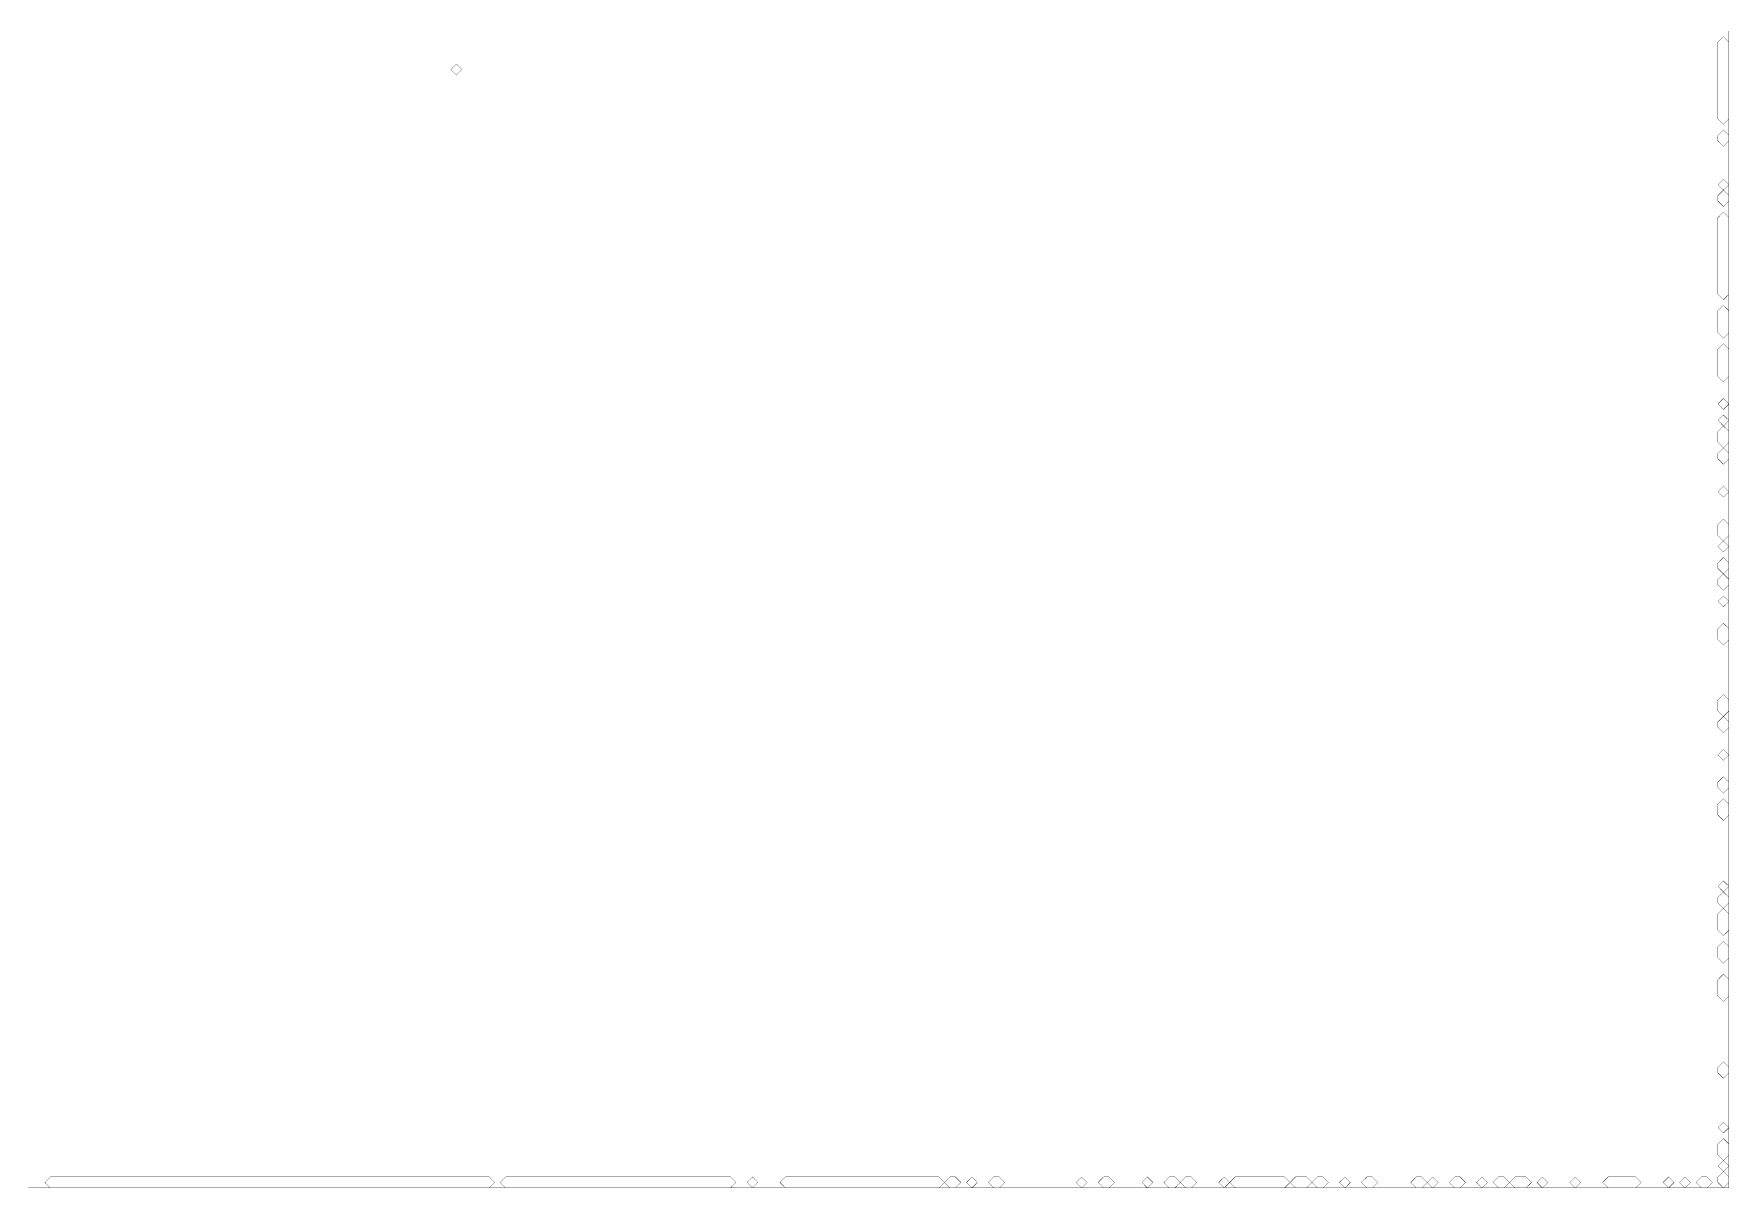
# Model space of a CAD drawing. Header units: metres. Extents: x 0 to 5075, y -5075 to 0.
# Drawn here: x 2006 to 5075, y -5075 to -2984 of the extents above; entities that cross this region are included whole.
import ezdxf

# ---------------------------------------------------------------- set-up
doc = ezdxf.new("R2010")
doc.units = ezdxf.units.M
doc.layers.add('substrate', color=5, linetype='Continuous')

msp = doc.modelspace()

# ---------------------------------------------------------------- linework, layer by layer
at = {"layer": 'substrate', "const_width": 0.5}
msp.add_lwpolyline([(1996.3, -5075.1), (2006.2, -5075.1), (2016.1, -5075.1), (2026.1, -5075.1), (2036, -5075.1), (2045.9, -5075.1), (2055.8, -5075.1), (2065.8, -5075.1), (2075.7, -5075.1), (2085.6, -5075.1), (2095.6, -5075.1), (2105.5, -5075.1), (2115.4, -5075.1), (2125.4, -5075.1), (2135.3, -5075.1), (2145.2, -5075.1), (2155.2, -5075.1), (2165.1, -5075.1), (2175, -5075.1), (2185, -5075.1), (2194.9, -5075.1), (2204.8, -5075.1), (2214.8, -5075.1), (2224.7, -5075.1), (2234.6, -5075.1), (2244.6, -5075.1), (2254.5, -5075.1), (2264.4, -5075.1), (2274.3, -5075.1), (2284.3, -5075.1), (2294.2, -5075.1), (2304.1, -5075.1), (2314.1, -5075.1), (2324, -5075.1), (2333.9, -5075.1), (2343.9, -5075.1), (2353.8, -5075.1), (2363.7, -5075.1), (2373.7, -5075.1), (2383.6, -5075.1), (2393.5, -5075.1), (2403.5, -5075.1), (2413.4, -5075.1), (2423.3, -5075.1), (2433.3, -5075.1), (2443.2, -5075.1), (2453.1, -5075.1), (2463, -5075.1), (2473, -5075.1), (2482.9, -5075.1), (2492.8, -5075.1), (2502.8, -5075.1), (2512.7, -5075.1), (2522.6, -5075.1), (2532.6, -5075.1), (2542.5, -5075.1), (2552.4, -5075.1), (2562.4, -5075.1), (2572.3, -5075.1), (2582.2, -5075.1), (2592.2, -5075.1), (2602.1, -5075.1), (2612, -5075.1), (2622, -5075.1), (2631.9, -5075.1), (2641.8, -5075.1), (2651.7, -5075.1), (2661.7, -5075.1), (2671.6, -5075.1), (2681.5, -5075.1), (2691.5, -5075.1), (2701.4, -5075.1), (2711.3, -5075.1), (2721.3, -5075.1), (2731.2, -5075.1), (2741.1, -5075.1), (2751.1, -5075.1), (2761, -5075.1), (2770.9, -5075.1), (2780.9, -5075.1), (2790.8, -5075.1), (2800.7, -5075.1), (2810.7, -5075.1), (2820.6, -5075.1), (2830.5, -5075.1), (2840.4, -5075.1), (2850.4, -5075.1), (2860.3, -5075.1), (2870.2, -5075.1), (2880.2, -5075.1), (2890.1, -5075.1), (2900, -5075.1), (2910, -5075.1), (2919.9, -5075.1), (2929.8, -5075.1), (2939.8, -5075.1), (2949.7, -5075.1), (2959.6, -5075.1), (2969.6, -5075.1), (2979.5, -5075.1), (2989.4, -5075.1), (2999.4, -5075.1), (3009.3, -5075.1), (3019.2, -5075.1), (3029.2, -5075.1), (3039.1, -5075.1), (3049, -5075.1), (3058.9, -5075.1), (3068.9, -5075.1), (3078.8, -5075.1), (3088.7, -5075.1), (3098.7, -5075.1), (3108.6, -5075.1), (3118.5, -5075.1), (3128.5, -5075.1), (3138.4, -5075.1), (3148.3, -5075.1), (3158.3, -5075.1), (3168.2, -5075.1), (3178.1, -5075.1), (3188.1, -5075.1), (3198, -5075.1), (3207.9, -5075.1), (3217.9, -5075.1), (3227.8, -5075.1), (3237.7, -5075.1), (3247.6, -5075.1), (3257.6, -5075.1), (3267.5, -5075.1), (3277.4, -5075.1), (3287.4, -5075.1), (3297.3, -5075.1), (3307.2, -5075.1), (3317.2, -5075.1), (3327.1, -5075.1), (3337, -5075.1), (3347, -5075.1), (3356.9, -5075.1), (3366.8, -5075.1), (3376.8, -5075.1), (3386.7, -5075.1), (3396.6, -5075.1), (3406.6, -5075.1), (3416.5, -5075.1), (3426.4, -5075.1), (3436.3, -5075.1), (3446.3, -5075.1), (3456.2, -5075.1), (3466.1, -5075.1), (3476.1, -5075.1), (3486, -5075.1), (3495.9, -5075.1), (3505.9, -5075.1), (3515.8, -5075.1), (3525.7, -5075.1), (3535.7, -5075.1), (3545.6, -5075.1), (3555.5, -5075.1), (3565.5, -5075.1), (3575.4, -5075.1), (3585.3, -5075.1), (3595.3, -5075.1), (3605.2, -5075.1), (3615.1, -5075.1), (3625, -5075.1), (3635, -5075.1), (3644.9, -5075.1), (3654.8, -5075.1), (3664.8, -5075.1), (3674.7, -5075.1), (3684.6, -5075.1), (3694.6, -5075.1), (3704.5, -5075.1), (3714.4, -5075.1), (3724.4, -5075.1), (3734.3, -5075.1), (3744.2, -5075.1), (3754.2, -5075.1), (3764.1, -5075.1), (3774, -5075.1), (3784, -5075.1), (3793.9, -5075.1), (3803.8, -5075.1), (3813.8, -5075.1), (3823.7, -5075.1), (3833.6, -5075.1), (3843.5, -5075.1), (3853.5, -5075.1), (3863.4, -5075.1), (3873.3, -5075.1), (3883.3, -5075.1), (3893.2, -5075.1), (3903.1, -5075.1), (3913.1, -5075.1), (3923, -5075.1), (3932.9, -5075.1), (3942.9, -5075.1), (3952.8, -5075.1), (3962.7, -5075.1), (3972.7, -5075.1), (3982.6, -5075.1), (3992.5, -5075.1), (4002.5, -5075.1), (4012.4, -5075.1), (4022.3, -5075.1), (4032.2, -5075.1), (4042.2, -5075.1), (4052.1, -5075.1), (4062, -5075.1), (4072, -5075.1), (4081.9, -5075.1), (4091.8, -5075.1), (4101.8, -5075.1), (4111.7, -5075.1), (4121.6, -5075.1), (4131.6, -5075.1), (4141.5, -5075.1), (4151.4, -5075.1), (4161.4, -5075.1), (4171.3, -5075.1), (4181.2, -5075.1), (4191.2, -5075.1), (4201.1, -5075.1), (4211, -5075.1), (4220.9, -5075.1), (4230.9, -5075.1), (4240.8, -5075.1), (4250.7, -5075.1), (4260.7, -5075.1), (4270.6, -5075.1), (4280.5, -5075.1), (4290.5, -5075.1), (4300.4, -5075.1), (4310.3, -5075.1), (4320.3, -5075.1), (4330.2, -5075.1), (4340.1, -5075.1), (4350.1, -5075.1), (4360, -5075.1), (4369.9, -5075.1), (4379.9, -5075.1), (4389.8, -5075.1), (4399.7, -5075.1), (4409.6, -5075.1), (4419.6, -5075.1), (4429.5, -5075.1), (4439.4, -5075.1), (4449.4, -5075.1), (4459.3, -5075.1), (4469.2, -5075.1), (4479.2, -5075.1), (4489.1, -5075.1), (4499, -5075.1), (4509, -5075.1), (4518.9, -5075.1), (4528.8, -5075.1), (4538.8, -5075.1), (4548.7, -5075.1), (4558.6, -5075.1), (4568.6, -5075.1), (4578.5, -5075.1), (4588.4, -5075.1), (4598.3, -5075.1), (4608.3, -5075.1), (4618.2, -5075.1), (4628.1, -5075.1), (4638.1, -5075.1), (4648, -5075.1), (4657.9, -5075.1), (4667.9, -5075.1), (4677.8, -5075.1), (4687.7, -5075.1), (4697.7, -5075.1), (4707.6, -5075.1), (4717.5, -5075.1), (4727.5, -5075.1), (4737.4, -5075.1), (4747.3, -5075.1), (4757.3, -5075.1), (4767.2, -5075.1), (4777.1, -5075.1), (4787.1, -5075.1), (4797, -5075.1), (4806.9, -5075.1), (4816.8, -5075.1), (4826.8, -5075.1), (4836.7, -5075.1), (4846.6, -5075.1), (4856.6, -5075.1), (4866.5, -5075.1), (4876.4, -5075.1), (4886.4, -5075.1), (4896.3, -5075.1), (4906.2, -5075.1), (4916.2, -5075.1), (4926.1, -5075.1), (4936, -5075.1), (4946, -5075.1), (4955.9, -5075.1), (4965.8, -5075.1), (4975.8, -5075.1), (4985.7, -5075.1), (4995.6, -5075.1), (5005.5, -5075.1), (5015.5, -5075.1), (5025.4, -5075.1), (5035.3, -5075.1), (5045.3, -5075.1), (5055.2, -5075.1), (5065.1, -5075.1), (5075.1, -5075.1), (5075.1, -5065.1), (5075.1, -5055.2), (5075.1, -5045.3), (5075.1, -5035.3), (5075.1, -5025.4), (5075.1, -5015.5), (5075.1, -5005.5), (5075.1, -4995.6), (5075.1, -4985.7), (5075.1, -4975.8), (5075.1, -4965.8), (5075.1, -4955.9), (5075.1, -4946), (5075.1, -4936), (5075.1, -4926.1), (5075.1, -4916.2), (5075.1, -4906.2), (5075.1, -4896.3), (5075.1, -4886.4), (5075.1, -4876.4), (5075.1, -4866.5), (5075.1, -4856.6), (5075.1, -4846.6), (5075.1, -4836.7), (5075.1, -4826.8), (5075.1, -4816.8), (5075.1, -4806.9), (5075.1, -4797), (5075.1, -4787.1), (5075.1, -4777.1), (5075.1, -4767.2), (5075.1, -4757.3), (5075.1, -4747.3), (5075.1, -4737.4), (5075.1, -4727.5), (5075.1, -4717.5), (5075.1, -4707.6), (5075.1, -4697.7), (5075.1, -4687.7), (5075.1, -4677.8), (5075.1, -4667.9), (5075.1, -4657.9), (5075.1, -4648), (5075.1, -4638.1), (5075.1, -4628.1), (5075.1, -4618.2), (5075.1, -4608.3), (5075.1, -4598.3), (5075.1, -4588.4), (5075.1, -4578.5), (5075.1, -4568.6), (5075.1, -4558.6), (5075.1, -4548.7), (5075.1, -4538.8), (5075.1, -4528.8), (5075.1, -4518.9), (5075.1, -4509), (5075.1, -4499), (5075.1, -4489.1), (5075.1, -4479.2), (5075.1, -4469.2), (5075.1, -4459.3), (5075.1, -4449.4), (5075.1, -4439.4), (5075.1, -4429.5), (5075.1, -4419.6), (5075.1, -4409.6), (5075.1, -4399.7), (5075.1, -4389.8), (5075.1, -4379.9), (5075.1, -4369.9), (5075.1, -4360), (5075.1, -4350.1), (5075.1, -4340.1), (5075.1, -4330.2), (5075.1, -4320.3), (5075.1, -4310.3), (5075.1, -4300.4), (5075.1, -4290.5), (5075.1, -4280.5), (5075.1, -4270.6), (5075.1, -4260.7), (5075.1, -4250.7), (5075.1, -4240.8), (5075.1, -4230.9), (5075.1, -4220.9), (5075.1, -4211), (5075.1, -4201.1), (5075.1, -4191.2), (5075.1, -4181.2), (5075.1, -4171.3), (5075.1, -4161.4), (5075.1, -4151.4), (5075.1, -4141.5), (5075.1, -4131.6), (5075.1, -4121.6), (5075.1, -4111.7), (5075.1, -4101.8), (5075.1, -4091.8), (5075.1, -4081.9), (5075.1, -4072), (5075.1, -4062), (5075.1, -4052.1), (5075.1, -4042.2), (5075.1, -4032.2), (5075.1, -4022.3), (5075.1, -4012.4), (5075.1, -4002.5), (5075.1, -3992.5), (5075.1, -3982.6), (5075.1, -3972.7), (5075.1, -3962.7), (5075.1, -3952.8), (5075.1, -3942.9), (5075.1, -3932.9), (5075.1, -3923), (5075.1, -3913.1), (5075.1, -3903.1), (5075.1, -3893.2), (5075.1, -3883.3), (5075.1, -3873.3), (5075.1, -3863.4), (5075.1, -3853.5), (5075.1, -3843.5), (5075.1, -3833.6), (5075.1, -3823.7), (5075.1, -3813.8), (5075.1, -3803.8), (5075.1, -3793.9), (5075.1, -3784), (5075.1, -3774), (5075.1, -3764.1), (5075.1, -3754.2), (5075.1, -3744.2), (5075.1, -3734.3), (5075.1, -3724.4), (5075.1, -3714.4), (5075.1, -3704.5), (5075.1, -3694.6), (5075.1, -3684.6), (5075.1, -3674.7), (5075.1, -3664.8), (5075.1, -3654.8), (5075.1, -3644.9), (5075.1, -3635), (5075.1, -3625), (5075.1, -3615.1), (5075.1, -3605.2), (5075.1, -3595.3), (5075.1, -3585.3), (5075.1, -3575.4), (5075.1, -3565.5), (5075.1, -3555.5), (5075.1, -3545.6), (5075.1, -3535.7), (5075.1, -3525.7), (5075.1, -3515.8), (5075.1, -3505.9), (5075.1, -3495.9), (5075.1, -3486), (5075.1, -3476.1), (5075.1, -3466.1), (5075.1, -3456.2), (5075.1, -3446.3), (5075.1, -3436.3), (5075.1, -3426.4), (5075.1, -3416.5), (5075.1, -3406.6), (5075.1, -3396.6), (5075.1, -3386.7), (5075.1, -3376.8), (5075.1, -3366.8), (5075.1, -3356.9), (5075.1, -3347), (5075.1, -3337), (5075.1, -3327.1), (5075.1, -3317.2), (5075.1, -3307.2), (5075.1, -3297.3), (5075.1, -3287.4), (5075.1, -3277.4), (5075.1, -3267.5), (5075.1, -3257.6), (5075.1, -3247.6), (5075.1, -3237.7), (5075.1, -3227.8), (5075.1, -3217.9), (5075.1, -3207.9), (5075.1, -3198), (5075.1, -3188.1), (5075.1, -3178.1), (5075.1, -3168.2), (5075.1, -3158.3), (5075.1, -3148.3), (5075.1, -3138.4), (5075.1, -3128.5), (5075.1, -3118.5), (5075.1, -3108.6), (5075.1, -3098.7), (5075.1, -3088.7), (5075.1, -3078.8), (5075.1, -3068.9), (5075.1, -3058.9), (5075.1, -3049), (5075.1, -3039.1), (5075.1, -3029.2), (5075.1, -3019.2), (5075.1, -3009.3), (5075.1, -2999.4), (5075.1, -2989.4), (5075.1, -2979.5)], dxfattribs=at)
for points in [[(5055.2, -2999.4), (5065.1, -2989.4), (5075.1, -2999.4), (5075.1, -3009.3), (5075.1, -3019.2), (5075.1, -3029.2), (5075.1, -3039.1), (5075.1, -3049), (5075.1, -3058.9), (5075.1, -3068.9), (5075.1, -3078.8), (5075.1, -3088.7), (5075.1, -3098.7), (5075.1, -3108.6), (5075.1, -3118.5), (5075.1, -3128.5), (5075.1, -3138.4), (5065.1, -3148.3), (5055.2, -3138.4), (5055.2, -3128.5), (5055.2, -3118.5), (5055.2, -3108.6), (5055.2, -3098.7), (5055.2, -3088.7), (5055.2, -3078.8), (5055.2, -3068.9), (5055.2, -3058.9), (5055.2, -3049), (5055.2, -3039.1), (5055.2, -3029.2), (5055.2, -3019.2), (5055.2, -3009.3)], [(2761, -3049), (2770.9, -3039.1), (2780.9, -3049), (2770.9, -3058.9)], [(5055.2, -3168.2), (5065.1, -3158.3), (5075.1, -3168.2), (5075.1, -3178.1), (5065.1, -3188.1), (5055.2, -3178.1)], [(5055.2, -3257.6), (5065.1, -3247.6), (5075.1, -3257.6), (5065.1, -3267.5)], [(5055.2, -3277.4), (5065.1, -3267.5), (5075.1, -3277.4), (5075.1, -3287.4), (5065.1, -3297.3), (5055.2, -3287.4)], [(5055.2, -3317.2), (5065.1, -3307.2), (5075.1, -3317.2), (5075.1, -3327.1), (5075.1, -3337), (5075.1, -3347), (5075.1, -3356.9), (5075.1, -3366.8), (5075.1, -3376.8), (5075.1, -3386.7), (5075.1, -3396.6), (5075.1, -3406.6), (5075.1, -3416.5), (5075.1, -3426.4), (5075.1, -3436.3), (5075.1, -3446.3), (5075.1, -3456.2), (5065.1, -3466.1), (5055.2, -3456.2), (5055.2, -3446.3), (5055.2, -3436.3), (5055.2, -3426.4), (5055.2, -3416.5), (5055.2, -3406.6), (5055.2, -3396.6), (5055.2, -3386.7), (5055.2, -3376.8), (5055.2, -3366.8), (5055.2, -3356.9), (5055.2, -3347), (5055.2, -3337), (5055.2, -3327.1)], [(5055.2, -3486), (5065.1, -3476.1), (5075.1, -3486), (5075.1, -3495.9), (5075.1, -3505.9), (5075.1, -3515.8), (5075.1, -3525.7), (5065.1, -3535.7), (5055.2, -3525.7), (5055.2, -3515.8), (5055.2, -3505.9), (5055.2, -3495.9)], [(5055.2, -3555.5), (5065.1, -3545.6), (5075.1, -3555.5), (5075.1, -3565.5), (5075.1, -3575.4), (5075.1, -3585.3), (5075.1, -3595.3), (5075.1, -3605.2), (5065.1, -3615.1), (5055.2, -3605.2), (5055.2, -3595.3), (5055.2, -3585.3), (5055.2, -3575.4), (5055.2, -3565.5)], [(5055.2, -3654.8), (5065.1, -3644.9), (5075.1, -3654.8), (5065.1, -3664.8)], [(5055.2, -3684.6), (5065.1, -3674.7), (5075.1, -3684.6), (5065.1, -3694.6)], [(5055.2, -3704.5), (5065.1, -3694.6), (5075.1, -3704.5), (5075.1, -3714.4), (5075.1, -3724.4), (5065.1, -3734.3), (5055.2, -3724.4), (5055.2, -3714.4)], [(5055.2, -3744.2), (5065.1, -3734.3), (5075.1, -3744.2), (5075.1, -3754.2), (5065.1, -3764.1), (5055.2, -3754.2)], [(5055.2, -3813.8), (5065.1, -3803.8), (5075.1, -3813.8), (5065.1, -3823.7)], [(5055.2, -3873.3), (5065.1, -3863.4), (5075.1, -3873.3), (5075.1, -3883.3), (5075.1, -3893.2), (5065.1, -3903.1), (5055.2, -3893.2), (5055.2, -3883.3)], [(5055.2, -3913.1), (5065.1, -3903.1), (5075.1, -3913.1), (5065.1, -3923)], [(5055.2, -3942.9), (5065.1, -3932.9), (5075.1, -3942.9), (5075.1, -3952.8), (5065.1, -3962.7), (5055.2, -3952.8)], [(5055.2, -3972.7), (5065.1, -3962.7), (5075.1, -3972.7), (5075.1, -3982.6), (5065.1, -3992.5), (5055.2, -3982.6)], [(5055.2, -4012.4), (5065.1, -4002.5), (5075.1, -4012.4), (5065.1, -4022.3)], [(5055.2, -4062), (5065.1, -4052.1), (5075.1, -4062), (5075.1, -4072), (5075.1, -4081.9), (5065.1, -4091.8), (5055.2, -4081.9), (5055.2, -4072)], [(5055.2, -4191.2), (5065.1, -4181.2), (5075.1, -4191.2), (5075.1, -4201.1), (5075.1, -4211), (5065.1, -4220.9), (5055.2, -4211), (5055.2, -4201.1)], [(5055.2, -4230.9), (5065.1, -4220.9), (5075.1, -4230.9), (5075.1, -4240.8), (5065.1, -4250.7), (5055.2, -4240.8)], [(5055.2, -4290.5), (5065.1, -4280.5), (5075.1, -4290.5), (5065.1, -4300.4)], [(5055.2, -4340.1), (5065.1, -4330.2), (5075.1, -4340.1), (5075.1, -4350.1), (5065.1, -4360), (5055.2, -4350.1)], [(5055.2, -4379.9), (5065.1, -4369.9), (5075.1, -4379.9), (5075.1, -4389.8), (5075.1, -4399.7), (5065.1, -4409.6), (5055.2, -4399.7), (5055.2, -4389.8)], [(5055.2, -4528.8), (5065.1, -4518.9), (5075.1, -4528.8), (5065.1, -4538.8)], [(5055.2, -4548.7), (5065.1, -4538.8), (5075.1, -4548.7), (5075.1, -4558.6), (5065.1, -4568.6), (5055.2, -4558.6)], [(5055.2, -4578.5), (5065.1, -4568.6), (5075.1, -4578.5), (5075.1, -4588.4), (5075.1, -4598.3), (5075.1, -4608.3), (5065.1, -4618.2), (5055.2, -4608.3), (5055.2, -4598.3), (5055.2, -4588.4)], [(5055.2, -4638.1), (5065.1, -4628.1), (5075.1, -4638.1), (5075.1, -4648), (5075.1, -4657.9), (5065.1, -4667.9), (5055.2, -4657.9), (5055.2, -4648)], [(5055.2, -4697.7), (5065.1, -4687.7), (5075.1, -4697.7), (5075.1, -4707.6), (5075.1, -4717.5), (5075.1, -4727.5), (5065.1, -4737.4), (5055.2, -4727.5), (5055.2, -4717.5), (5055.2, -4707.6)], [(5055.2, -4856.6), (5065.1, -4846.6), (5075.1, -4856.6), (5075.1, -4866.5), (5065.1, -4876.4), (5055.2, -4866.5)], [(5055.2, -4965.8), (5065.1, -4955.9), (5075.1, -4965.8), (5065.1, -4975.8)], [(5055.2, -4995.6), (5065.1, -4985.7), (5075.1, -4995.6), (5075.1, -5005.5), (5075.1, -5015.5), (5065.1, -5025.4), (5055.2, -5015.5), (5055.2, -5005.5)], [(5055.2, -5035.3), (5065.1, -5025.4), (5075.1, -5035.3), (5065.1, -5045.3)], [(2026.1, -5065.1), (2036, -5055.2), (2045.9, -5055.2), (2055.8, -5055.2), (2065.8, -5055.2), (2075.7, -5055.2), (2085.6, -5055.2), (2095.6, -5055.2), (2105.5, -5055.2), (2115.4, -5055.2), (2125.4, -5055.2), (2135.3, -5055.2), (2145.2, -5055.2), (2155.2, -5055.2), (2165.1, -5055.2), (2175, -5055.2), (2185, -5055.2), (2194.9, -5055.2), (2204.8, -5055.2), (2214.8, -5055.2), (2224.7, -5055.2), (2234.6, -5055.2), (2244.6, -5055.2), (2254.5, -5055.2), (2264.4, -5055.2), (2274.3, -5055.2), (2284.3, -5055.2), (2294.2, -5055.2), (2304.1, -5055.2), (2314.1, -5055.2), (2324, -5055.2), (2333.9, -5055.2), (2343.9, -5055.2), (2353.8, -5055.2), (2363.7, -5055.2), (2373.7, -5055.2), (2383.6, -5055.2), (2393.5, -5055.2), (2403.5, -5055.2), (2413.4, -5055.2), (2423.3, -5055.2), (2433.3, -5055.2), (2443.2, -5055.2), (2453.1, -5055.2), (2463, -5055.2), (2473, -5055.2), (2482.9, -5055.2), (2492.8, -5055.2), (2502.8, -5055.2), (2512.7, -5055.2), (2522.6, -5055.2), (2532.6, -5055.2), (2542.5, -5055.2), (2552.4, -5055.2), (2562.4, -5055.2), (2572.3, -5055.2), (2582.2, -5055.2), (2592.2, -5055.2), (2602.1, -5055.2), (2612, -5055.2), (2622, -5055.2), (2631.9, -5055.2), (2641.8, -5055.2), (2651.7, -5055.2), (2661.7, -5055.2), (2671.6, -5055.2), (2681.5, -5055.2), (2691.5, -5055.2), (2701.4, -5055.2), (2711.3, -5055.2), (2721.3, -5055.2), (2731.2, -5055.2), (2741.1, -5055.2), (2751.1, -5055.2), (2761, -5055.2), (2770.9, -5055.2), (2780.9, -5055.2), (2790.8, -5055.2), (2800.7, -5055.2), (2810.7, -5055.2), (2820.6, -5055.2), (2830.5, -5055.2), (2840.4, -5065.1), (2830.5, -5075.1), (2820.6, -5075.1), (2810.7, -5075.1), (2800.7, -5075.1), (2790.8, -5075.1), (2780.9, -5075.1), (2770.9, -5075.1), (2761, -5075.1), (2751.1, -5075.1), (2741.1, -5075.1), (2731.2, -5075.1), (2721.3, -5075.1), (2711.3, -5075.1), (2701.4, -5075.1), (2691.5, -5075.1), (2681.5, -5075.1), (2671.6, -5075.1), (2661.7, -5075.1), (2651.7, -5075.1), (2641.8, -5075.1), (2631.9, -5075.1), (2622, -5075.1), (2612, -5075.1), (2602.1, -5075.1), (2592.2, -5075.1), (2582.2, -5075.1), (2572.3, -5075.1), (2562.4, -5075.1), (2552.4, -5075.1), (2542.5, -5075.1), (2532.6, -5075.1), (2522.6, -5075.1), (2512.7, -5075.1), (2502.8, -5075.1), (2492.8, -5075.1), (2482.9, -5075.1), (2473, -5075.1), (2463, -5075.1), (2453.1, -5075.1), (2443.2, -5075.1), (2433.3, -5075.1), (2423.3, -5075.1), (2413.4, -5075.1), (2403.5, -5075.1), (2393.5, -5075.1), (2383.6, -5075.1), (2373.7, -5075.1), (2363.7, -5075.1), (2353.8, -5075.1), (2343.9, -5075.1), (2333.9, -5075.1), (2324, -5075.1), (2314.1, -5075.1), (2304.1, -5075.1), (2294.2, -5075.1), (2284.3, -5075.1), (2274.3, -5075.1), (2264.4, -5075.1), (2254.5, -5075.1), (2244.6, -5075.1), (2234.6, -5075.1), (2224.7, -5075.1), (2214.8, -5075.1), (2204.8, -5075.1), (2194.9, -5075.1), (2185, -5075.1), (2175, -5075.1), (2165.1, -5075.1), (2155.2, -5075.1), (2145.2, -5075.1), (2135.3, -5075.1), (2125.4, -5075.1), (2115.4, -5075.1), (2105.5, -5075.1), (2095.6, -5075.1), (2085.6, -5075.1), (2075.7, -5075.1), (2065.8, -5075.1), (2055.8, -5075.1), (2045.9, -5075.1), (2036, -5075.1)], [(2850.4, -5065.1), (2860.3, -5055.2), (2870.2, -5055.2), (2880.2, -5055.2), (2890.1, -5055.2), (2900, -5055.2), (2910, -5055.2), (2919.9, -5055.2), (2929.8, -5055.2), (2939.8, -5055.2), (2949.7, -5055.2), (2959.6, -5055.2), (2969.6, -5055.2), (2979.5, -5055.2), (2989.4, -5055.2), (2999.4, -5055.2), (3009.3, -5055.2), (3019.2, -5055.2), (3029.2, -5055.2), (3039.1, -5055.2), (3049, -5055.2), (3058.9, -5055.2), (3068.9, -5055.2), (3078.8, -5055.2), (3088.7, -5055.2), (3098.7, -5055.2), (3108.6, -5055.2), (3118.5, -5055.2), (3128.5, -5055.2), (3138.4, -5055.2), (3148.3, -5055.2), (3158.3, -5055.2), (3168.2, -5055.2), (3178.1, -5055.2), (3188.1, -5055.2), (3198, -5055.2), (3207.9, -5055.2), (3217.9, -5055.2), (3227.8, -5055.2), (3237.7, -5055.2), (3247.6, -5055.2), (3257.6, -5055.2), (3267.5, -5055.2), (3277.4, -5065.1), (3267.5, -5075.1), (3257.6, -5075.1), (3247.6, -5075.1), (3237.7, -5075.1), (3227.8, -5075.1), (3217.9, -5075.1), (3207.9, -5075.1), (3198, -5075.1), (3188.1, -5075.1), (3178.1, -5075.1), (3168.2, -5075.1), (3158.3, -5075.1), (3148.3, -5075.1), (3138.4, -5075.1), (3128.5, -5075.1), (3118.5, -5075.1), (3108.6, -5075.1), (3098.7, -5075.1), (3088.7, -5075.1), (3078.8, -5075.1), (3068.9, -5075.1), (3058.9, -5075.1), (3049, -5075.1), (3039.1, -5075.1), (3029.2, -5075.1), (3019.2, -5075.1), (3009.3, -5075.1), (2999.4, -5075.1), (2989.4, -5075.1), (2979.5, -5075.1), (2969.6, -5075.1), (2959.6, -5075.1), (2949.7, -5075.1), (2939.8, -5075.1), (2929.8, -5075.1), (2919.9, -5075.1), (2910, -5075.1), (2900, -5075.1), (2890.1, -5075.1), (2880.2, -5075.1), (2870.2, -5075.1), (2860.3, -5075.1)], [(3297.3, -5065.1), (3307.2, -5055.2), (3317.2, -5065.1), (3307.2, -5075.1)], [(3356.9, -5065.1), (3366.8, -5055.2), (3376.8, -5055.2), (3386.7, -5055.2), (3396.6, -5055.2), (3406.6, -5055.2), (3416.5, -5055.2), (3426.4, -5055.2), (3436.3, -5055.2), (3446.3, -5055.2), (3456.2, -5055.2), (3466.1, -5055.2), (3476.1, -5055.2), (3486, -5055.2), (3495.9, -5055.2), (3505.9, -5055.2), (3515.8, -5055.2), (3525.7, -5055.2), (3535.7, -5055.2), (3545.6, -5055.2), (3555.5, -5055.2), (3565.5, -5055.2), (3575.4, -5055.2), (3585.3, -5055.2), (3595.3, -5055.2), (3605.2, -5055.2), (3615.1, -5055.2), (3625, -5055.2), (3635, -5055.2), (3644.9, -5055.2), (3654.8, -5065.1), (3644.9, -5075.1), (3635, -5075.1), (3625, -5075.1), (3615.1, -5075.1), (3605.2, -5075.1), (3595.3, -5075.1), (3585.3, -5075.1), (3575.4, -5075.1), (3565.5, -5075.1), (3555.5, -5075.1), (3545.6, -5075.1), (3535.7, -5075.1), (3525.7, -5075.1), (3515.8, -5075.1), (3505.9, -5075.1), (3495.9, -5075.1), (3486, -5075.1), (3476.1, -5075.1), (3466.1, -5075.1), (3456.2, -5075.1), (3446.3, -5075.1), (3436.3, -5075.1), (3426.4, -5075.1), (3416.5, -5075.1), (3406.6, -5075.1), (3396.6, -5075.1), (3386.7, -5075.1), (3376.8, -5075.1), (3366.8, -5075.1)], [(3654.8, -5065.1), (3664.8, -5055.2), (3674.7, -5055.2), (3684.6, -5065.1), (3674.7, -5075.1), (3664.8, -5075.1)], [(3694.6, -5065.1), (3704.5, -5055.2), (3714.4, -5065.1), (3704.5, -5075.1)], [(3734.3, -5065.1), (3744.2, -5055.2), (3754.2, -5055.2), (3764.1, -5065.1), (3754.2, -5075.1), (3744.2, -5075.1)], [(3893.2, -5065.1), (3903.1, -5055.2), (3913.1, -5065.1), (3903.1, -5075.1)], [(3932.9, -5065.1), (3942.9, -5055.2), (3952.8, -5055.2), (3962.7, -5065.1), (3952.8, -5075.1), (3942.9, -5075.1)], [(4012.4, -5065.1), (4022.3, -5055.2), (4032.2, -5065.1), (4022.3, -5075.1)], [(4052.1, -5065.1), (4062, -5055.2), (4072, -5055.2), (4081.9, -5065.1), (4072, -5075.1), (4062, -5075.1)], [(4081.9, -5065.1), (4091.8, -5055.2), (4101.8, -5055.2), (4111.7, -5065.1), (4101.8, -5075.1), (4091.8, -5075.1)], [(4151.4, -5065.1), (4161.4, -5055.2), (4171.3, -5065.1), (4161.4, -5075.1)], [(4171.3, -5065.1), (4181.2, -5055.2), (4191.2, -5055.2), (4201.1, -5055.2), (4211, -5055.2), (4220.9, -5055.2), (4230.9, -5055.2), (4240.8, -5055.2), (4250.7, -5055.2), (4260.7, -5055.2), (4270.6, -5055.2), (4280.5, -5065.1), (4270.6, -5075.1), (4260.7, -5075.1), (4250.7, -5075.1), (4240.8, -5075.1), (4230.9, -5075.1), (4220.9, -5075.1), (4211, -5075.1), (4201.1, -5075.1), (4191.2, -5075.1), (4181.2, -5075.1)], [(4280.5, -5065.1), (4290.5, -5055.2), (4300.4, -5055.2), (4310.3, -5055.2), (4320.3, -5065.1), (4310.3, -5075.1), (4300.4, -5075.1), (4290.5, -5075.1)], [(4320.3, -5065.1), (4330.2, -5055.2), (4340.1, -5055.2), (4350.1, -5065.1), (4340.1, -5075.1), (4330.2, -5075.1)], [(4369.9, -5065.1), (4379.9, -5055.2), (4389.8, -5065.1), (4379.9, -5075.1)], [(4409.6, -5065.1), (4419.6, -5055.2), (4429.5, -5055.2), (4439.4, -5065.1), (4429.5, -5075.1), (4419.6, -5075.1)], [(4499, -5065.1), (4509, -5055.2), (4518.9, -5055.2), (4528.8, -5065.1), (4518.9, -5075.1), (4509, -5075.1)], [(4528.8, -5065.1), (4538.8, -5055.2), (4548.7, -5065.1), (4538.8, -5075.1)], [(4568.6, -5065.1), (4578.5, -5055.2), (4588.4, -5055.2), (4598.3, -5065.1), (4588.4, -5075.1), (4578.5, -5075.1)], [(4618.2, -5065.1), (4628.1, -5055.2), (4638.1, -5065.1), (4628.1, -5075.1)], [(4648, -5065.1), (4657.9, -5055.2), (4667.9, -5055.2), (4677.8, -5065.1), (4667.9, -5075.1), (4657.9, -5075.1)], [(4677.8, -5065.1), (4687.7, -5055.2), (4697.7, -5055.2), (4707.6, -5055.2), (4717.5, -5065.1), (4707.6, -5075.1), (4697.7, -5075.1), (4687.7, -5075.1)], [(4727.5, -5065.1), (4737.4, -5055.2), (4747.3, -5065.1), (4737.4, -5075.1)], [(4787.1, -5065.1), (4797, -5055.2), (4806.9, -5065.1), (4797, -5075.1)], [(4846.6, -5065.1), (4856.6, -5055.2), (4866.5, -5055.2), (4876.4, -5055.2), (4886.4, -5055.2), (4896.3, -5055.2), (4906.2, -5055.2), (4916.2, -5065.1), (4906.2, -5075.1), (4896.3, -5075.1), (4886.4, -5075.1), (4876.4, -5075.1), (4866.5, -5075.1), (4856.6, -5075.1)], [(4955.9, -5065.1), (4965.8, -5055.2), (4975.8, -5065.1), (4965.8, -5075.1)], [(4985.7, -5065.1), (4995.6, -5055.2), (5005.5, -5065.1), (4995.6, -5075.1)], [(5015.5, -5065.1), (5025.4, -5055.2), (5035.3, -5055.2), (5045.3, -5065.1), (5035.3, -5075.1), (5025.4, -5075.1)], [(5055.2, -5055.2), (5065.1, -5045.3), (5075.1, -5055.2), (5075.1, -5065.1), (5065.1, -5075.1), (5055.2, -5065.1)]]:
    msp.add_lwpolyline(points, close=True, dxfattribs=at)

doc.saveas('drawing.dxf')
